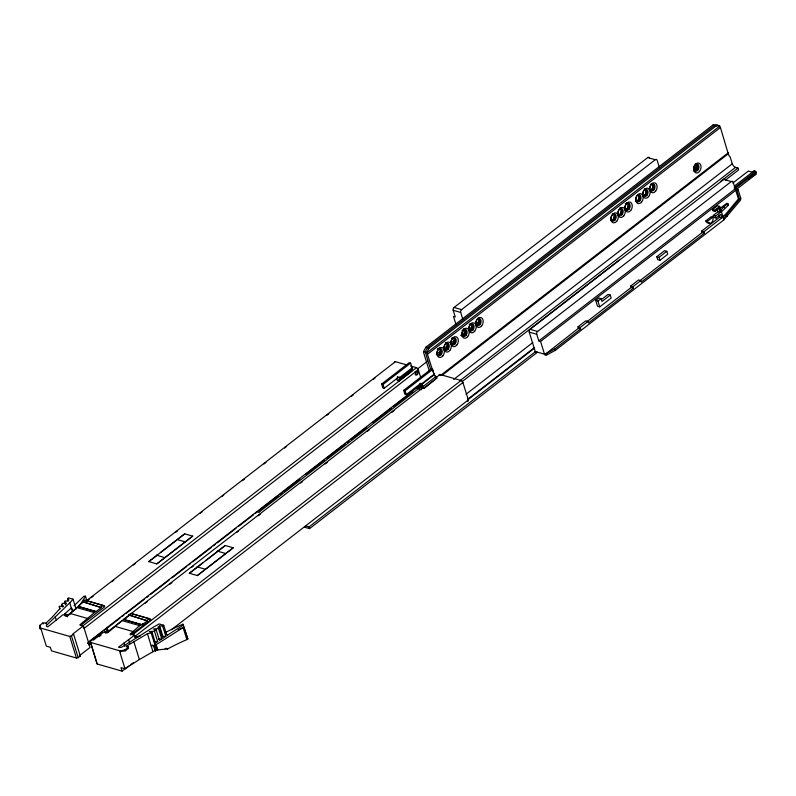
<?xml version="1.0" encoding="UTF-8"?>
<svg xmlns="http://www.w3.org/2000/svg" width="796" height="796" viewBox="0 0 796 796"><rect width="100%" height="100%" fill="white"/><g stroke="black" fill="none" stroke-linecap="round" stroke-linejoin="round"><path stroke-width="1.19" d="M725.932 179.737L738.559 169.976L737.962 168.055L735.564 167.369A3.463 1.811 52.3 0 1 732.28 163.807L730.231 157.18L728.539 154.842L720.44 127.509L719.544 125.778L716.35 124.863L712.878 125.042L425.83 347.225L423.611 351.454L423.711 352.946L429.402 371.314M165.18 632.621A133.728 66.257 -17.2 0 1 182.911 624.213L187.856 638.969L186.851 639.606A131.569 65.182 -17.2 0 0 167.608 648.969A158.185 44.208 4.9 0 0 157.787 649.934A3.433 0.955 4.9 0 0 157.349 649.994L153.807 651.218L139.36 659.546L125.012 668.769L119.728 651.665L125.34 650.81L128.445 648.402L128.256 646.65L126.514 646.153L126.813 647.108M128.445 648.402L128.256 646.65M398.826 381.175L399.293 379.095A2.647 1.393 52.3 0 0 399.274 377.811L398.975 376.856L384.229 388.279L382.786 387.861L381.602 384.04L409.174 362.697L410.607 363.115L412.089 367.901A2.647 1.393 52.3 0 1 412.099 369.175L411.631 371.254L398.826 381.175L397.234 380.279A2.647 1.393 52.3 0 1 397.224 379.005L397.542 376.448M411.472 370.538L398.667 380.418M434.457 375.911L426.805 352.369L429.024 348.15L716.072 125.957L719.544 125.778M650.481 190.771L652.79 188.005M722.022 217.169L725.385 214.572L738.439 198.95L735.773 190.324L540.554 341.434L538.802 340.927L536.743 334.28A2.08 1.433 -74 0 1 537.608 331.474L731.255 181.578A2.08 1.433 -74 0 1 733.186 182.214L735.245 188.871L738.121 189.697L740.718 198.055M735.773 190.324L736.887 190.652L739.564 199.269L723.425 218.462M546.822 354.956L555.389 350.29L723.932 219.835L740.171 200.552A2.08 1.433 -74 0 0 740.807 198.552M720.937 210.174L724.081 206.463L727.823 203.567L728.34 205.239L721.385 211.885M68.337 600.97L67.62 598.652L68.436 597.866L73.023 599.179A133.728 66.257 -17.2 0 1 69.74 602.89L46.725 625.168A2.308 1.144 -17.2 0 0 47.014 626.611L47.82 626.84L63.003 614.661L67.342 615.905L78.297 606.383L96.057 611.597L101.251 607.577L82.814 601.756L101.251 607.577M59.929 608.94L59.242 606.721L59.909 606.074L63.073 606.811L63.571 606.333L61.59 604.453L62.914 603.179L66.088 603.905L66.575 603.438L64.605 601.557L65.401 600.781L67.521 601.269L68.934 599.905L67.62 598.652M74.038 605.756L83.859 596.303L85.49 596.224L86.933 600.9M80.336 656.013L79.351 655.735L90.067 647.437L83.381 625.855L72.665 634.143L73.65 634.432L80.336 656.013L78.197 657.665L76.426 658.023L51.461 650.849L50.367 647.327L46.347 646.163L41.054 629.069L40.168 628.81L39.8 625.367L42.904 622.96L46.088 623.049L51.551 617.865L59.959 608.572L59.242 606.721M83.381 625.855L79.849 624.84L95.828 611.418M128.773 666.043L122.077 671.137L97.122 663.973L90.296 641.476L92.426 639.825L93.411 640.103L104.127 631.815L107.659 632.83L122.096 620.611L139.638 625.646L143.18 624.014L147.32 620.81L128.892 614.99L147.32 620.81M128.892 614.99L130.912 613.427L149.17 618.671L150.822 619.955L130.524 634.909L130.236 633.974L139.638 625.646M65.153 616.044L64.546 614.064L71.411 607.885L73.401 611.139M148.822 561.608L184.692 533.837L192.682 536.136L156.812 563.906L148.822 561.608L157.548 554.852M156.812 563.906L192.682 536.136M189.368 573.259L225.248 545.489L233.238 547.787L197.358 575.558L189.368 573.259L202.94 562.752M197.358 575.558L233.238 547.787M456.009 324.549L453.491 316.42L455.252 316.927L453.193 310.281A2.08 1.433 -74 0 1 454.058 307.475L647.715 157.578A2.08 1.433 -74 0 1 649.546 157.956M82.814 601.756L84.844 600.184L103.102 605.438L104.754 606.721L80.446 625.527M79.272 607.059L78.854 605.537L82.993 602.333M462.824 319.286L460.705 312.44A2.08 1.433 -74 0 1 461.571 309.634L655.227 159.737A2.08 1.433 -74 0 1 657.158 160.374L659.297 167.299M78.297 606.383L79.57 605.746L78.854 605.537M66.138 616.532L75.968 608.92M85.799 601.318L395.423 361.653L407.094 365.006M69.58 614.442L71.541 612.92M87.252 600.761L89.212 599.239M91.172 597.726L93.142 596.204M111.798 581.767L113.758 580.244M133.4 565.041L135.36 563.528M175.618 532.365L177.578 530.842M200.164 513.36L202.124 511.848M221.766 496.644L223.726 495.122M242.382 480.685L244.342 479.162M263.983 463.969L265.944 462.446M284.6 448.009L286.56 446.486M326.818 415.323L328.778 413.811M351.364 396.328L353.325 394.806M372.966 379.602L374.926 378.09M160.454 552.603L175.966 540.593M177.906 539.091L184.692 533.837M381.602 384.04L383.045 384.448L410.607 363.115M426.935 352.777L719.674 126.186M427.711 354.101L720.44 127.509M101.072 607L103.102 605.438M399.274 377.811L412.089 367.901M399.293 379.095L412.099 369.175M398.677 380.697L411.482 370.777M82.237 626.372L416.437 367.692A1.96 1.025 52.3 0 1 418.298 369.702L420.766 377.692M39.87 627.855L69.749 636.442L73.65 634.432M417.661 368.846L427.472 361.255M436.308 354.419L440.238 351.374M444.158 348.34L448.088 345.295M451.034 343.016L454.954 339.982M460.844 335.424L464.774 332.38M468.695 329.345L472.625 326.3M475.57 324.022L479.49 320.987M418.298 369.702L84.097 628.392A1.96 1.025 52.3 0 0 83.132 626.91M424.159 388.448L424.009 387.97A2.647 1.393 52.3 0 0 423.164 386.458L421.044 383.194L406.288 394.617L404.846 394.199L403.662 390.378L431.233 369.036L432.666 369.453L434.208 374.369L435.969 376.538A2.647 1.393 52.3 0 1 436.825 378.05L424.159 388.448L422.726 388.04L420.746 385.254A2.647 1.393 52.3 0 1 419.9 383.742M693.396 166.971L697.326 163.926M403.662 390.378L405.104 390.786L432.666 369.453M694.013 168.185L697.943 165.14M693.366 170.016L697.296 166.971M421.333 384.15L434.148 374.239M420.567 384.906L88.336 642.073A1.96 1.025 52.3 0 1 88.038 643.307M421.522 384.478L434.337 374.568M87.48 643.307L90.426 641.029M92.396 639.506L102.226 631.895M104.186 630.372L119.917 618.203M121.878 616.681L123.848 615.159M125.808 613.636L144.484 599.179M146.454 597.657L148.424 596.134M150.384 594.612L169.06 580.165M172.006 577.876L186.752 566.463M188.722 564.941L190.682 563.419M192.652 561.896L211.328 547.449M213.298 545.927L215.258 544.404M217.228 542.882L235.905 528.425M238.85 526.136L253.596 514.723M255.556 513.211L257.526 511.689M259.496 510.166L278.172 495.709M280.132 494.187L282.102 492.664M284.063 491.142L299.793 478.973M305.694 474.406L324.37 459.949M326.33 458.426L345.006 443.969M346.976 442.447L348.937 440.924M350.907 439.402L366.628 427.233M372.528 422.666L391.204 408.209M393.174 406.686L412.825 391.473M417.741 387.672L420.696 385.383M259.188 511.967L422.129 385.841M88.465 644.929L91.371 642.68M99.102 636.691L101.042 635.198M104.903 632.203L107.808 629.954L106.963 627.238M423.164 386.458L435.969 376.538M423.343 387.403L105.858 633.158A1.96 1.025 52.3 0 0 105.46 633.118M436.118 377.513L440.049 374.478L461.063 380.508A1.96 1.025 52.3 0 1 462.924 382.528L468.317 399.94A1.96 1.025 52.3 0 1 467.461 401.174M129.061 615.567L123.649 619.407L141.181 624.442M124.654 619.179L126.624 617.656M145.3 603.199L147.27 601.677M169.876 584.184L171.837 582.662M191.498 567.439L193.468 565.916M236.71 532.444L238.681 530.922M258.342 515.708L260.302 514.186M300.599 482.993L302.57 481.471M325.176 463.969L327.146 462.446M367.444 431.253L369.414 429.731M392.02 412.228L393.98 410.706M424.009 387.97L436.825 378.05M440.437 375.553L728.26 152.762M442.377 375.115L728.231 153.847M205.856 560.503L225.248 545.489M453.69 379.453L732.28 163.807M147.141 620.243L149.17 618.671M459.919 380.737L735.564 167.369M132.763 634.631L461.063 380.508M137.877 637.417L135.3 637.596L134.564 635.218L118.574 647.168L119.37 647.397A2.308 1.144 -17.2 0 0 122.236 646.859L153.668 626.999A133.728 66.257 -17.2 0 1 159.14 623.925L163.727 625.238L166.593 634.521A1.154 0.886 -65.1 0 0 167.777 634.909L183.518 624.93M720.489 181.578L737.962 168.055M462.118 381.622L619.169 260.063M537.171 352.18A2.08 1.433 -74 0 1 535.24 351.543L529.231 332.121A2.08 1.433 -74 0 1 530.096 329.315L723.753 179.418A2.08 1.433 -74 0 1 725.445 179.578M134.992 636.362L462.924 382.528M90.436 642.382L120.315 650.969L125.042 649.854L128.146 647.447M732.817 183.06L748.349 171.041L752.827 172.324M734.459 186.065L754.111 170.851L755.712 171.309L756.041 172.384A3.463 1.811 52.3 0 1 754.897 174.632M466.068 394.219L532.813 342.549M734.091 188.045L755.712 171.309M734.429 189.11L756.041 172.384M538.802 340.927L735.245 188.871M748.658 179.11L753.553 175.319M736.131 189.627L755.772 174.424M736.887 190.652L738.121 189.697M467.64 399.303L534.385 347.633M703.972 231.676L704.43 233.158L702.201 232.522L701.734 231.029L703.972 231.676L721.902 217.796L720.838 214.363L716.111 218.024L713.873 217.378L713.266 215.417L715.505 216.064L720.231 212.403L719.017 208.462L715.136 211.467L712.898 210.821L712.519 209.607L717.455 205.786L719.693 206.423L723.932 219.835M595.687 300.43L598.851 297.973L601.089 298.619L601.975 301.485L610.273 295.067L611.189 298.012L599.716 306.888L597.488 306.241L595.687 300.43L597.915 301.067L601.089 298.619M467.968 399.662L534.713 347.991M171.468 629.716L468.317 399.94M712.519 209.607L714.758 210.244L719.693 206.423M601.587 299.415L608.044 294.421L610.273 295.067M656.75 256.72L664.58 250.66L666.809 251.307L667.725 254.252L659.894 260.312L657.665 259.665L656.75 256.72L658.988 257.357L666.809 251.307M719.534 208.88L726.788 203.269L727.823 203.567M306.032 526.066L309.027 526.922L535.768 351.424M705.853 220.85L711.276 216.651L712.868 217.119A4.04 2.796 -74 0 1 711.266 222.79A4.04 2.796 -74 0 1 707.445 221.308L705.853 220.85A4.04 2.796 -74 0 0 709.216 222.631M713.266 215.417L718.002 211.756L720.231 212.403M304.49 526.862A2.418 1.264 52.3 0 0 305.565 527.499L309.564 528.643L537.28 352.379M707.445 221.308L712.868 217.119M577.966 326.858L580.204 327.504L580.652 328.977L578.413 328.33L577.966 326.858L585.766 320.818L588.005 321.465L588.463 322.937L633.417 288.132L632.959 286.66L630.721 286.013L631.178 287.485L633.417 288.132M630.721 286.013L638.531 279.973L640.76 280.62L641.218 282.092L704.43 233.158M701.734 231.029L719.664 217.149L721.902 217.796M578.413 328.33L544.753 354.678A2.119 1.701 -56.5 0 0 546.335 355.145M587.199 321.534L631.178 287.485M639.954 280.699L702.201 232.522M580.204 327.504L588.005 321.465M632.959 286.66L640.76 280.62M540.554 341.434L544.514 354.2A2.08 1.433 -74 0 0 544.623 354.489L554.951 348.867L580.652 328.977M130.524 664.68L133.429 662.69M152.573 644.989L151.18 645.934L155.041 645.377L183.12 627.556L186.851 639.606M126.514 646.153L147.439 633.706L152.155 632.581L155.389 643.019L157.678 641.566L154.454 631.128L149.33 631.586L152.155 632.581M159.648 625.974L157.727 627.188L159.618 627.855L162.852 638.283L165.847 636.382L162.613 625.945L159.648 625.974L162.881 636.412L165.847 636.382M154.454 631.128L156.245 629.994L159.479 640.432L161.767 638.979L158.533 628.542L153.409 628.999L156.245 629.994M158.533 628.542L159.618 627.855M162.613 625.945L163.727 625.238M152.991 651.765L147.439 633.706M717.942 125.32L714.48 125.499L427.432 347.683L425.213 351.912L430.974 370.508M134.643 637.089L140.345 636.014M158.424 638.999L161.767 638.979M154.344 641.596L157.678 641.566M64.546 614.064L69.023 614.93M712.878 125.042L716.072 125.957M647.715 157.578L655.227 159.737M723.753 179.418L731.255 181.578M738.439 198.95L739.564 199.269M727.305 204.94L728.34 205.239M650.511 184.204L651.466 184.483M725.385 214.572L726.479 214.89L727.027 216.194L726.698 214.661L727.146 216.124M454.058 307.475L461.571 309.634M530.096 329.315L537.608 331.474M453.193 310.281L460.705 312.44M529.231 332.121L536.743 334.28M462.078 330.519L465.56 331.524M535.24 351.543L544.514 354.2M425.83 347.225L429.024 348.15M423.611 351.454L426.805 352.369M410.597 366.011L416.437 367.692M417.164 371.981L417.96 372.21M419.98 387.393L422.318 388.07M417.054 388.299L421.741 389.642M176.811 539.459L184.801 541.758M217.358 551.111L225.348 553.399M156.464 555.21L164.454 557.498M197.01 566.851L205 569.15M84.844 600.184L104.465 605.885M150.534 619.119L130.912 613.427M78.515 606.562L96.057 611.597M125.042 619.925L141.409 624.631M76.744 607.577L94.286 612.612M165.538 634.273L167.777 634.919M70.386 613.547L87.928 618.591M115.738 626.581L133.28 631.616M130.236 633.974L134.564 635.218M106.853 629.686L107.808 629.954M125.012 668.769L120.992 667.615L122.077 671.137M167.608 648.969L166.324 648.372A160.692 44.914 4.9 0 0 165.14 648.481M187.856 638.969L182.911 624.213M86.207 600.642L86.495 601.477M754.111 170.851L754.449 171.926M724.081 206.463L724.599 208.124M717.087 208.801L718.002 211.756M718.957 214.86L719.664 217.149M714.758 210.244L715.136 211.467M715.505 216.064L716.111 218.024M658.988 257.357L659.894 260.312M597.915 301.067L599.716 306.888M554.951 348.867L555.389 350.29M405.104 390.786L406.288 394.617M383.045 384.448L384.229 388.279M309.027 526.922L309.564 528.643M155.996 644.153L157.787 649.934M155.598 644.362L157.349 649.994M151.26 633.158L155.041 645.377M154.762 645.407L156.344 650.531M153.847 645.447L155.548 650.949M153.608 645.596L155.28 650.999M133.778 641.486L139.36 659.546M128.683 639.775L129.738 643.178M123.848 643.098L124.902 646.501M125.042 649.854L125.34 650.81M120.315 650.969L120.604 651.924M90.296 641.476L97.122 663.973M69.74 602.89L72.277 611.069M64.605 601.557L65.68 605.03M67.342 615.905L67.63 616.84M71.521 636.084L78.197 657.665M61.59 604.453L62.307 606.771M69.749 636.442L76.426 658.023M55.193 616.621L56.247 620.004M46.088 623.049L46.387 624.004M42.904 622.96L43.203 623.915M39.8 625.367L40.168 628.81M73.023 599.179L75.889 608.472A1.124 0.597 -86.2 0 0 76.048 608.791M143.18 624.014L143.598 625.547M142.464 623.815L142.882 625.338M439.103 375.224A1.96 1.025 52.3 0 1 440.049 374.478M178.234 629.736A131.569 65.182 -17.2 0 1 183.12 627.556M651.715 183.667A3.632 2.517 -74 0 1 654.013 187.179A3.632 2.517 -74 0 1 650.76 190.771M650.372 190.682A3.632 2.517 -74 0 1 650.014 190.523M649.407 189.946A3.632 2.517 -74 0 1 649.168 189.557M613.298 213.716A3.632 2.517 -74 0 1 614.91 218.333A3.632 2.517 -74 0 1 610.86 220.323M612.482 213.816A3.632 2.517 -74 0 1 612.9 213.726M464.217 329.116A3.632 2.517 -74 0 1 465.919 333.454A3.632 2.517 -74 0 1 462.098 335.972M461.491 335.395A3.632 2.517 -74 0 1 461.262 335.007M462.993 329.395A3.632 2.517 -74 0 1 463.809 329.126M453.342 337.534A3.632 2.517 -74 0 1 455.123 341.593A3.632 2.517 -74 0 1 451.591 344.549M451.233 344.379A3.632 2.517 -74 0 1 450.904 344.131M451.73 338.071A3.632 2.517 -74 0 1 452.118 337.812M445.541 343.036A3.632 2.517 -74 0 1 448.248 346.449A3.632 2.517 -74 0 1 444.606 349.961M444.238 349.792A3.632 2.517 -74 0 1 443.631 349.225M478.187 318.3A3.632 2.517 -74 0 1 479.978 322.36A3.632 2.517 -74 0 1 476.436 325.315M476.078 325.146A3.632 2.517 -74 0 1 475.471 324.579M438.148 348.628A3.632 2.517 -74 0 1 441.253 351.862A3.632 2.517 -74 0 1 437.253 355.205M437.382 349.215A3.632 2.517 -74 0 1 437.75 348.887M469.978 323.982A3.632 2.517 -74 0 1 473.093 327.216A3.632 2.517 -74 0 1 469.093 330.559M469.212 324.579A3.632 2.517 -74 0 1 469.59 324.241M626.87 202.9A3.632 2.517 -74 0 1 628.89 207.507A3.632 2.517 -74 0 1 624.552 209.179M625.288 203.766A3.632 2.517 -74 0 1 625.656 203.438M619.885 208.313A3.632 2.517 -74 0 1 622.173 211.816A3.632 2.517 -74 0 1 618.92 215.408M618.532 215.328A3.632 2.517 -74 0 1 618.174 215.159M617.567 214.592A3.632 2.517 -74 0 1 617.338 214.204M644.322 189.169A3.632 2.517 -74 0 1 646.919 193.139A3.632 2.517 -74 0 1 642.7 195.677M638.531 194.562A3.632 2.517 -74 0 1 639.656 199.358A3.632 2.517 -74 0 1 635.706 201.089M695.236 163.986A3.632 2.517 -74 0 1 697.973 167.12A3.632 2.517 -74 0 1 694.689 170.991M693.943 170.742A3.632 2.517 -74 0 1 693.615 170.493M725.574 179.806A2.08 1.433 -74 0 1 725.683 180.065M651.556 183.468A3.632 2.517 -74 0 1 652.949 187.458A3.632 2.517 -74 0 1 649.795 190.493M645.665 188.742A5.134 3.552 -74 0 1 645.914 189.378M646.073 190.075A5.134 3.552 -74 0 1 644.78 195.269M644.292 195.836A5.134 3.552 -74 0 1 643.775 196.304M639.576 195.906A5.134 3.552 -74 0 1 639.248 195.358M613.089 213.686A3.632 2.517 -74 0 1 614.044 217.786A3.632 2.517 -74 0 1 610.97 220.542M477.978 318.271A3.632 2.517 -74 0 1 478.844 322.639A3.632 2.517 -74 0 1 475.481 325.037M478.963 318.599A5.134 3.552 -74 0 1 477.351 325.057M472.307 324.579A5.134 3.552 -74 0 1 471.889 323.246M464.008 329.086A3.632 2.517 -74 0 1 464.964 333.186A3.632 2.517 -74 0 1 461.889 335.942M470.635 323.514A3.632 2.517 -74 0 1 472.088 327.226A3.632 2.517 -74 0 1 469.282 330.529M453.461 337.753A3.632 2.517 -74 0 1 454.168 341.325A3.632 2.517 -74 0 1 451.829 344.26M454.287 338.529A5.134 3.552 -74 0 1 452.506 344.29M447.78 344.37A5.134 3.552 -74 0 1 447.213 343.185M445.402 342.668A3.632 2.517 -74 0 1 447.183 346.728A3.632 2.517 -74 0 1 443.641 349.683M439.153 348.32A3.632 2.517 -74 0 1 440.188 352.14A3.632 2.517 -74 0 1 437.442 355.165M447.133 343.245A5.134 3.552 -74 0 1 445.521 349.703M440.467 349.225A5.134 3.552 -74 0 1 440.218 348.588M439.889 348.021A5.134 3.552 -74 0 1 438.009 355.583M464.993 329.415A5.134 3.552 -74 0 1 462.854 336.35M471.73 323.375A5.134 3.552 -74 0 1 469.839 330.937M465.312 329.992A5.134 3.552 -74 0 1 465.063 329.355M626.701 202.701A3.632 2.517 -74 0 1 628.024 206.97A3.632 2.517 -74 0 1 624.562 209.646M619.716 208.114A3.632 2.517 -74 0 1 621.109 212.104A3.632 2.517 -74 0 1 617.965 215.129M628.054 203.199A5.134 3.552 -74 0 1 626.442 209.656M621.387 209.179A5.134 3.552 -74 0 1 620.98 207.856M614.233 214.721A5.134 3.552 -74 0 1 612.94 219.915M612.462 220.482A5.134 3.552 -74 0 1 611.935 220.95M620.81 207.975A5.134 3.552 -74 0 1 621.298 210.054M621.288 210.831A5.134 3.552 -74 0 1 619.925 214.502M619.447 215.069A5.134 3.552 -74 0 1 618.92 215.537M614.731 215.139A5.134 3.552 -74 0 1 614.403 214.592M644.919 189.05A3.632 2.517 -74 0 1 645.884 193.139A3.632 2.517 -74 0 1 642.81 195.896M638.263 194.702A3.632 2.517 -74 0 1 638.7 199.08A3.632 2.517 -74 0 1 635.437 201.229M652.65 183.339A5.134 3.552 -74 0 1 653.138 185.418M653.118 186.194A5.134 3.552 -74 0 1 651.287 190.433M646.561 190.503A5.134 3.552 -74 0 1 646.233 189.946M639.088 195.488A5.134 3.552 -74 0 1 636.78 201.716M695.485 163.697A3.632 2.517 -74 0 1 696.878 167.687A3.632 2.517 -74 0 1 693.724 170.712M696.58 163.558A5.134 3.552 -74 0 1 696.828 164.195M696.988 164.891A5.134 3.552 -74 0 1 695.216 170.652M394.498 362.638A1.96 1.025 52.3 0 1 395.423 361.653M417.223 372.239A1.841 1.274 -74 0 1 416.676 374.21A1.841 1.274 -74 0 1 415.194 374.627M415.084 371.792A1.841 1.274 -74 0 1 415.651 371.284M85.49 596.224A133.728 66.257 -17.2 0 1 78.754 606.253M259.436 510.067A3.224 1.692 52.3 0 1 258.033 512.097M646.949 195.319A3.632 2.517 -74 0 0 646.481 189.428A3.632 2.517 -74 0 0 642.81 193.945A3.632 2.517 -74 0 0 646.949 195.319M648.621 196.622A5.134 3.552 -74 0 0 647.964 188.294A5.134 3.552 -74 0 0 642.77 194.682A5.134 3.552 -74 0 0 648.621 196.622M653.934 189.916A3.632 2.517 -74 0 0 653.466 184.025A3.632 2.517 -74 0 0 649.795 188.543A3.632 2.517 -74 0 0 653.934 189.916M655.606 191.209A5.134 3.552 -74 0 0 654.949 182.891A5.134 3.552 -74 0 0 649.755 189.269A5.134 3.552 -74 0 0 655.606 191.209M615.109 219.965A3.632 2.517 -74 0 0 614.641 214.074A3.632 2.517 -74 0 0 610.97 218.592A3.632 2.517 -74 0 0 615.109 219.965M474.685 331.245A5.134 3.552 -74 0 0 474.028 322.927A5.134 3.552 -74 0 0 468.834 329.315A5.134 3.552 -74 0 0 474.685 331.245M479.998 324.539A3.632 2.517 -74 0 0 479.54 318.649A3.632 2.517 -74 0 0 475.859 323.176A3.632 2.517 -74 0 0 479.998 324.539M481.67 325.843A5.134 3.552 -74 0 0 481.013 317.524A5.134 3.552 -74 0 0 475.829 323.902A5.134 3.552 -74 0 0 481.67 325.843M466.028 335.365A3.632 2.517 -74 0 0 465.56 329.474A3.632 2.517 -74 0 0 461.889 333.992A3.632 2.517 -74 0 0 466.028 335.365M473.013 329.952A3.632 2.517 -74 0 0 472.545 324.062A3.632 2.517 -74 0 0 468.874 328.579A3.632 2.517 -74 0 0 473.013 329.952M455.153 343.772A3.632 2.517 -74 0 0 454.685 337.882A3.632 2.517 -74 0 0 451.014 342.409A3.632 2.517 -74 0 0 455.153 343.772M456.824 345.076A5.134 3.552 -74 0 0 456.168 336.758A5.134 3.552 -74 0 0 450.984 343.136A5.134 3.552 -74 0 0 456.824 345.076M448.168 349.185A3.632 2.517 -74 0 0 447.7 343.295A3.632 2.517 -74 0 0 444.029 347.812A3.632 2.517 -74 0 0 448.168 349.185M449.84 350.479A5.134 3.552 -74 0 0 449.183 342.161A5.134 3.552 -74 0 0 443.989 348.548A5.134 3.552 -74 0 0 449.84 350.479M441.173 354.598A3.632 2.517 -74 0 0 440.715 348.708A3.632 2.517 -74 0 0 437.044 353.225A3.632 2.517 -74 0 0 441.173 354.598M442.845 355.892A5.134 3.552 -74 0 0 442.198 347.573A5.134 3.552 -74 0 0 437.004 353.951A5.134 3.552 -74 0 0 442.845 355.892M467.7 336.658A5.134 3.552 -74 0 0 467.043 328.34A5.134 3.552 -74 0 0 461.849 334.718A5.134 3.552 -74 0 0 467.7 336.658M629.089 209.149A3.632 2.517 -74 0 0 628.621 203.259A3.632 2.517 -74 0 0 624.95 207.776A3.632 2.517 -74 0 0 629.089 209.149M622.094 214.552A3.632 2.517 -74 0 0 621.636 208.661A3.632 2.517 -74 0 0 617.955 213.179A3.632 2.517 -74 0 0 622.094 214.552M630.76 210.442A5.134 3.552 -74 0 0 630.104 202.124A5.134 3.552 -74 0 0 624.91 208.502A5.134 3.552 -74 0 0 630.76 210.442M616.781 221.258A5.134 3.552 -74 0 0 616.124 212.94A5.134 3.552 -74 0 0 610.94 219.328A5.134 3.552 -74 0 0 616.781 221.258M623.765 215.855A5.134 3.552 -74 0 0 623.109 207.527A5.134 3.552 -74 0 0 617.925 213.915A5.134 3.552 -74 0 0 623.765 215.855M639.954 200.731A3.632 2.517 -74 0 0 639.496 194.841A3.632 2.517 -74 0 0 635.815 199.358A3.632 2.517 -74 0 0 639.954 200.731M641.626 202.025A5.134 3.552 -74 0 0 640.969 193.707A5.134 3.552 -74 0 0 635.785 200.094A5.134 3.552 -74 0 0 641.626 202.025M697.863 170.135A3.632 2.517 -74 0 0 697.395 164.245A3.632 2.517 -74 0 0 693.724 168.762A3.632 2.517 -74 0 0 697.863 170.135M699.535 171.439A5.134 3.552 -74 0 0 698.878 163.11A5.134 3.552 -74 0 0 693.694 169.498A5.134 3.552 -74 0 0 699.535 171.439M417.502 374.409A1.841 1.274 -74 0 0 417.263 371.414A1.841 1.274 -74 0 0 415.403 373.712A1.841 1.274 -74 0 0 417.502 374.409"/></g></svg>
